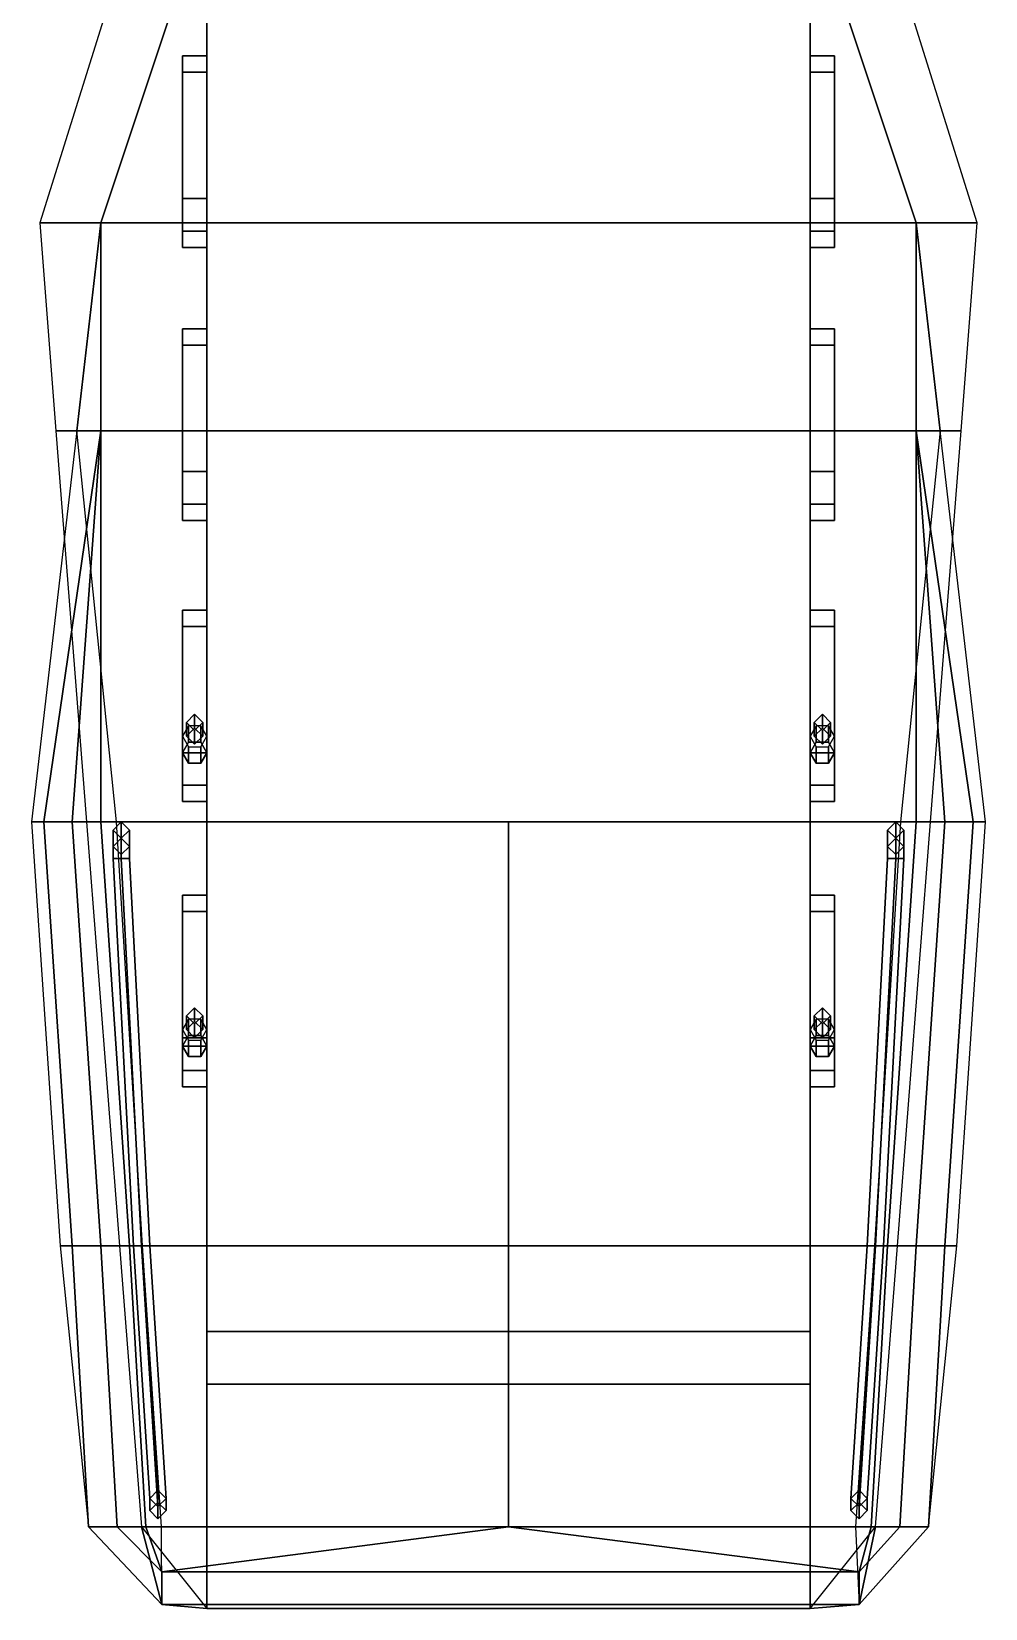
# Model space of a CAD drawing. Extents: x -1.17 to 1.17, y -3.06 to 2.9.
# Drawn here: x -1.17 to 1.17, y -3.06 to 0.81 of the extents above; entities that cross this region are included whole.
import ezdxf

# ---------------------------------------------------------------- set-up
doc = ezdxf.new("R2010")
doc.units = 0
doc.layers.get('0').update_dxf_attribs({"linetype": 'CONTINUOUS'})
doc.layers.add('TORSIONS', color=5, linetype='CONTINUOUS')

msp = doc.modelspace()

# ---------------------------------------------------------------- linework, layer by layer
for points in [[(-0.74, 2.39, 0.39), (-0.74, -2.38, 0.39), (-0.74, -2.51, 0.67), (-0.74, 2.76, 0.59)], [(-0.74, 2.76, 0.59), (-0.74, -2.51, 0.67), (0.74, -2.51, 0.67), (0.74, 2.76, 0.59)], [(-0.74, 1.65, 1.35), (-0.74, 2.76, 0.59), (-0.74, -2.51, 0.67), (-0.74, 0.34, 1.27)], [(-0.74, -2.51, 0.67), (-0.74, 2.76, 0.59), (0.74, 2.76, 0.59), (0.74, -2.51, 0.67)], [(0.74, -2.51, 0.67), (0.74, -2.38, 0.39), (0.74, 2.39, 0.39), (0.74, 2.76, 0.59)], [(0.74, -2.51, 0.67), (0.74, 2.76, 0.59), (0.74, 1.65, 1.35), (0.74, 0.34, 1.27)], [(0.74, 2.39, 0.39), (0.74, -2.38, 0.39), (-0.74, -2.38, 0.39), (-0.74, 2.39, 0.39)], [(-0.74, 1.65, 1.35), (-1.15, 0.34, 1.27), (-1, 0.34, 1.67), (-0.6, 1.54, 1.67)], [(1, 0.34, 1.67), (1.15, 0.34, 1.27), (0.74, 1.65, 1.35), (0.6, 1.54, 1.67)], [(-0.6, 1.54, 1.67), (-1, 0.34, 1.67), (1, 0.34, 1.67), (0.6, 1.54, 1.67)], [(-1.15, 0.34, 1.27), (-1.1102, -0.17, 1.2397), (-1.0589, -0.17, 1.44), (-1, 0.34, 1.67)], [(-1, 0.34, 1.67), (-1.0589, -0.17, 1.44), (-1, -0.17, 1.67), (-1, 0.34, 1.67)], [(-1, 0.34, 1.67), (-1, -0.17, 1.67), (1, -0.17, 1.67), (1, 0.34, 1.67)], [(-0.74, 0.34, 1.27), (-0.74, -2.51, 0.67), (-0.74, -2.97, 0.96), (-0.74, -2.86, 1.08)], [(0.74, -2.97, 0.96), (0.74, -2.51, 0.67), (0.74, 0.34, 1.27), (0.74, -2.86, 1.08)], [(1, 0.34, 1.67), (1.0589, -0.17, 1.44), (1.1102, -0.17, 1.2397), (1.15, 0.34, 1.27)], [(1, 0.34, 1.67), (1, -0.17, 1.67), (1.0589, -0.17, 1.44), (1, 0.34, 1.67)], [(-1.0589, -0.17, 1.44), (-1.17, -1.13, 1.38), (-1.14, -1.13, 1.52), (-1, -0.17, 1.67)], [(-1, -0.17, 1.67), (-1.14, -1.13, 1.52), (-1.07, -1.13, 1.59), (-1, -0.17, 1.67)], [(-1.1102, -0.17, 1.2397), (-1.0352, -1.13, 1.1827), (-0.9612, -1.13, 1.38), (-1.0589, -0.17, 1.44)], [(-1, -0.17, 1.67), (-1.07, -1.13, 1.59), (-1, -1.13, 1.67), (-1, -0.17, 1.67)], [(-1, -0.17, 1.67), (-1, -1.13, 1.67), (1, -1.13, 1.67), (1, -0.17, 1.67)], [(1.0589, -0.17, 1.44), (0.9612, -1.13, 1.38), (1.0352, -1.13, 1.1827), (1.1102, -0.17, 1.2397)], [(1, -0.17, 1.67), (1.14, -1.13, 1.52), (1.17, -1.13, 1.38), (1.0589, -0.17, 1.44)], [(1, -0.17, 1.67), (1.07, -1.13, 1.59), (1.14, -1.13, 1.52), (1, -0.17, 1.67)], [(1, -0.17, 1.67), (1, -1.13, 1.67), (1.07, -1.13, 1.59), (1, -0.17, 1.67)], [(-1.17, -1.13, 1.38), (-1.1, -2.17, 1.27), (-1.07, -2.17, 1.35), (-1.14, -1.13, 1.52)], [(-1.14, -1.13, 1.52), (-1.07, -2.17, 1.35), (-1, -2.17, 1.42), (-1.07, -1.13, 1.59)], [(-1.07, -1.13, 1.59), (-1, -2.17, 1.42), (-0.93, -2.17, 1.44), (-1, -1.13, 1.67)], [(-1.0352, -1.13, 1.1827), (-0.9539, -2.17, 1.121), (-0.898, -2.17, 1.27), (-0.9612, -1.13, 1.38)], [(-1, -1.13, 1.67), (-0.93, -2.17, 1.44), (0, -2.17, 1.56), (0, -1.13, 1.72)], [(-1, -1.13, 1.67), (0, -1.13, 1.72), (0, -1.13, 1.72), (1, -1.13, 1.67)], [(-0.95, -1.13, 1.66), (-0.97, -1.15, 1.66), (-0.97, -1.19, 1.74), (-0.95, -1.17, 1.76)], [(-0.97, -1.15, 1.66), (-0.95, -1.17, 1.66), (-0.95, -1.21, 1.72), (-0.97, -1.19, 1.74)], [(-0.93, -1.15, 1.66), (-0.95, -1.13, 1.66), (-0.95, -1.17, 1.76), (-0.93, -1.19, 1.74)], [(-0.95, -1.17, 1.66), (-0.93, -1.15, 1.66), (-0.93, -1.19, 1.74), (-0.95, -1.21, 1.72)], [(0, -1.13, 1.72), (0, -2.17, 1.56), (0.93, -2.17, 1.44), (1, -1.13, 1.67)], [(0.9613, -1.13, 1.3797), (0.898, -2.17, 1.27), (0.9539, -2.17, 1.121), (1.0352, -1.13, 1.1827)], [(1, -1.13, 1.67), (0.93, -2.17, 1.44), (1, -2.17, 1.42), (1.07, -1.13, 1.59)], [(0.95, -1.13, 1.66), (0.93, -1.15, 1.66), (0.93, -1.19, 1.74), (0.95, -1.17, 1.76)], [(0.93, -1.15, 1.66), (0.95, -1.17, 1.66), (0.95, -1.21, 1.72), (0.93, -1.19, 1.74)], [(0.97, -1.15, 1.66), (0.95, -1.13, 1.66), (0.95, -1.17, 1.76), (0.97, -1.19, 1.74)], [(0.95, -1.17, 1.66), (0.97, -1.15, 1.66), (0.97, -1.19, 1.74), (0.95, -1.21, 1.72)], [(1.07, -1.13, 1.59), (1, -2.17, 1.42), (1.07, -2.17, 1.35), (1.14, -1.13, 1.52)], [(1.14, -1.13, 1.52), (1.07, -2.17, 1.35), (1.1, -2.17, 1.27), (1.17, -1.13, 1.38)], [(-0.95, -1.17, 1.76), (-0.97, -1.19, 1.74), (-0.97, -1.22, 1.74), (-0.95, -1.22, 1.76)], [(-0.97, -1.19, 1.74), (-0.95, -1.21, 1.72), (-0.95, -1.22, 1.72), (-0.97, -1.22, 1.74)], [(-0.93, -1.19, 1.74), (-0.95, -1.17, 1.76), (-0.95, -1.22, 1.76), (-0.93, -1.22, 1.74)], [(-0.95, -1.21, 1.72), (-0.93, -1.19, 1.74), (-0.93, -1.22, 1.74), (-0.95, -1.22, 1.72)], [(0.95, -1.17, 1.76), (0.93, -1.19, 1.74), (0.93, -1.22, 1.74), (0.95, -1.22, 1.76)], [(0.93, -1.19, 1.74), (0.95, -1.21, 1.72), (0.95, -1.22, 1.72), (0.93, -1.22, 1.74)], [(0.97, -1.19, 1.74), (0.95, -1.17, 1.76), (0.95, -1.22, 1.76), (0.97, -1.22, 1.74)], [(0.95, -1.21, 1.72), (0.97, -1.19, 1.74), (0.97, -1.22, 1.74), (0.95, -1.22, 1.72)], [(-0.95, -1.22, 1.76), (-0.97, -1.22, 1.74), (-0.92, -2.17, 1.6), (-0.9, -2.17, 1.62)], [(-0.97, -1.22, 1.74), (-0.95, -1.22, 1.72), (-0.9, -2.17, 1.58), (-0.92, -2.17, 1.6)], [(-0.93, -1.22, 1.74), (-0.95, -1.22, 1.76), (-0.9, -2.17, 1.62), (-0.88, -2.17, 1.6)], [(-0.95, -1.22, 1.72), (-0.93, -1.22, 1.74), (-0.88, -2.17, 1.6), (-0.9, -2.17, 1.58)], [(0.95, -1.22, 1.76), (0.93, -1.22, 1.74), (0.88, -2.17, 1.6), (0.9, -2.17, 1.62)], [(0.93, -1.22, 1.74), (0.95, -1.22, 1.72), (0.9, -2.17, 1.58), (0.88, -2.17, 1.6)], [(0.97, -1.22, 1.74), (0.95, -1.22, 1.76), (0.9, -2.17, 1.62), (0.92, -2.17, 1.6)], [(0.95, -1.22, 1.72), (0.97, -1.22, 1.74), (0.92, -2.17, 1.6), (0.9, -2.17, 1.58)], [(-1.1, -2.17, 1.27), (-1.03, -2.86, 1.21), (-1.03, -2.86, 1.22), (-1.07, -2.17, 1.35)], [(-1.07, -2.17, 1.35), (-1.03, -2.86, 1.22), (-0.96, -2.86, 1.29), (-1, -2.17, 1.42)], [(-1, -2.17, 1.42), (-0.96, -2.86, 1.29), (-0.89, -2.86, 1.31), (-0.93, -2.17, 1.44)], [(-0.9539, -2.17, 1.121), (-0.9, -2.86, 1.08), (-0.8512, -2.86, 1.21), (-0.898, -2.17, 1.27)], [(-0.93, -2.17, 1.44), (-0.89, -2.86, 1.31), (0, -2.86, 1.37), (0, -2.17, 1.56)], [(-0.9, -2.17, 1.62), (-0.92, -2.17, 1.6), (-0.88, -2.79, 1.43), (-0.86, -2.81, 1.44)], [(-0.92, -2.17, 1.6), (-0.9, -2.17, 1.58), (-0.86, -2.77, 1.42), (-0.88, -2.79, 1.43)], [(-0.88, -2.17, 1.6), (-0.9, -2.17, 1.62), (-0.86, -2.81, 1.44), (-0.84, -2.79, 1.43)], [(-0.9, -2.17, 1.58), (-0.88, -2.17, 1.6), (-0.84, -2.79, 1.43), (-0.86, -2.77, 1.42)], [(0, -2.17, 1.56), (0, -2.86, 1.37), (0.89, -2.86, 1.31), (0.93, -2.17, 1.44)], [(0.9, -2.17, 1.62), (0.88, -2.17, 1.6), (0.84, -2.79, 1.43), (0.86, -2.81, 1.44)], [(0.88, -2.17, 1.6), (0.9, -2.17, 1.58), (0.86, -2.77, 1.42), (0.84, -2.79, 1.43)], [(0.898, -2.17, 1.27), (0.8512, -2.86, 1.21), (0.9, -2.86, 1.08), (0.9539, -2.17, 1.121)], [(0.92, -2.17, 1.6), (0.9, -2.17, 1.62), (0.86, -2.81, 1.44), (0.88, -2.79, 1.43)], [(0.9, -2.17, 1.58), (0.92, -2.17, 1.6), (0.88, -2.79, 1.43), (0.86, -2.77, 1.42)], [(0.93, -2.17, 1.44), (0.89, -2.86, 1.31), (0.96, -2.86, 1.29), (1, -2.17, 1.42)], [(1, -2.17, 1.42), (0.96, -2.86, 1.29), (1.03, -2.86, 1.22), (1.07, -2.17, 1.35)], [(1.07, -2.17, 1.35), (1.03, -2.86, 1.22), (1.03, -2.86, 1.21), (1.1, -2.17, 1.27)], [(-0.74, -2.51, 0.67), (-0.74, -2.38, 0.39), (0.74, -2.38, 0.39), (0.74, -2.51, 0.67)], [(-0.74, -2.97, 0.96), (-0.74, -2.51, 0.67), (0.74, -2.51, 0.67), (0.74, -2.97, 0.96)], [(-0.88, -2.79, 1.43), (-0.86, -2.77, 1.42), (-0.86, -2.8, 1.41), (-0.88, -2.82, 1.42)], [(-0.86, -2.77, 1.42), (-0.84, -2.79, 1.43), (-0.84, -2.82, 1.42), (-0.86, -2.8, 1.41)], [(0.84, -2.79, 1.43), (0.86, -2.77, 1.42), (0.86, -2.8, 1.41), (0.84, -2.82, 1.42)], [(0.86, -2.77, 1.42), (0.88, -2.79, 1.43), (0.88, -2.82, 1.42), (0.86, -2.8, 1.41)], [(-0.86, -2.81, 1.44), (-0.88, -2.79, 1.43), (-0.88, -2.82, 1.42), (-0.86, -2.84, 1.43)], [(-0.88, -2.82, 1.42), (-0.86, -2.8, 1.41), (-0.86, -2.8, 1.32), (-0.88, -2.82, 1.31)], [(-0.86, -2.84, 1.43), (-0.88, -2.82, 1.42), (-0.88, -2.82, 1.31), (-0.86, -2.84, 1.31)], [(-0.84, -2.79, 1.43), (-0.86, -2.81, 1.44), (-0.86, -2.84, 1.43), (-0.84, -2.82, 1.42)], [(-0.86, -2.8, 1.41), (-0.84, -2.82, 1.42), (-0.84, -2.82, 1.31), (-0.86, -2.8, 1.32)], [(-0.84, -2.82, 1.42), (-0.86, -2.84, 1.43), (-0.86, -2.84, 1.31), (-0.84, -2.82, 1.31)], [(0.86, -2.81, 1.44), (0.84, -2.79, 1.43), (0.84, -2.82, 1.42), (0.86, -2.84, 1.43)], [(0.84, -2.82, 1.42), (0.86, -2.8, 1.41), (0.86, -2.8, 1.32), (0.84, -2.82, 1.31)], [(0.86, -2.84, 1.43), (0.84, -2.82, 1.42), (0.84, -2.82, 1.31), (0.86, -2.84, 1.31)], [(0.88, -2.79, 1.43), (0.86, -2.81, 1.44), (0.86, -2.84, 1.43), (0.88, -2.82, 1.42)], [(0.86, -2.8, 1.41), (0.88, -2.82, 1.42), (0.88, -2.82, 1.31), (0.86, -2.8, 1.32)], [(0.88, -2.82, 1.42), (0.86, -2.84, 1.43), (0.86, -2.84, 1.31), (0.88, -2.82, 1.31)], [(-0.96, -2.86, 1.29), (-1.03, -2.86, 1.22), (-0.85, -3.05, 1.19), (-0.85, -2.97, 1.31)], [(-1.03, -2.86, 1.22), (-1.03, -2.86, 1.21), (-0.85, -3.05, 1.19)], [(-0.89, -2.86, 1.31), (-0.96, -2.86, 1.29), (-0.85, -2.97, 1.31), (-0.89, -2.86, 1.31)], [(-0.9, -2.86, 1.08), (-0.85, -3.05, 1.19), (-0.85, -3.05, 1.19), (-0.8512, -2.86, 1.21)], [(-0.9, -2.86, 1.08), (-0.74, -3.06, 1.08), (-0.74, -3.06, 1.08), (-0.85, -3.05, 1.19)], [(0, -2.86, 1.37), (-0.89, -2.86, 1.31), (-0.85, -2.97, 1.31), (0, -2.86, 1.37)], [(0, -2.86, 1.37), (-0.85, -2.97, 1.31), (0.86, -2.97, 1.31), (0, -2.86, 1.37)], [(-0.74, -2.86, 1.08), (-0.74, -2.97, 0.96), (-0.74, -2.97, 0.99), (-0.74, -2.86, 1.08)], [(-0.74, -2.86, 1.08), (-0.74, -2.97, 0.99), (-0.74, -3.06, 0.99), (-0.74, -3.06, 1.08)], [(0.89, -2.86, 1.31), (0, -2.86, 1.37), (0.86, -2.97, 1.31), (0.89, -2.86, 1.31)], [(0.74, -2.97, 0.99), (0.74, -2.97, 0.96), (0.74, -2.86, 1.08)], [(0.74, -3.06, 0.99), (0.74, -2.97, 0.99), (0.74, -2.86, 1.08), (0.74, -3.06, 1.08)], [(0.9, -2.86, 1.08), (0.86, -3.05, 1.19), (0.86, -3.05, 1.19), (0.74, -3.06, 1.08)], [(0.8512, -2.86, 1.21), (0.86, -3.05, 1.19), (0.86, -3.05, 1.19), (0.9, -2.86, 1.08)], [(0.96, -2.86, 1.29), (0.89, -2.86, 1.31), (0.86, -2.97, 1.31), (0.96, -2.86, 1.29)], [(0.86, -2.97, 1.31), (0.86, -3.05, 1.19), (1.03, -2.86, 1.22), (0.96, -2.86, 1.29)], [(0.86, -3.05, 1.19), (0.86, -3.05, 1.19), (1.03, -2.86, 1.21), (1.03, -2.86, 1.22)], [(-0.85, -2.97, 1.31), (-0.85, -3.05, 1.19), (0.86, -3.05, 1.19), (0.86, -2.97, 1.31)], [(-0.74, -2.97, 0.99), (-0.74, -2.97, 0.96), (0.74, -2.97, 0.96), (0.74, -2.97, 0.99)], [(-0.74, -3.06, 0.99), (-0.74, -2.97, 0.99), (0.74, -2.97, 0.99), (0.74, -3.06, 0.99)], [(-0.85, -3.05, 1.19), (-0.74, -3.06, 1.08), (0.74, -3.06, 1.08), (0.86, -3.05, 1.19)], [(-0.74, -3.06, 1.08), (-0.74, -3.06, 0.99), (0.74, -3.06, 0.99), (0.74, -3.06, 1.08)]]:
    msp.add_3dface(points)
at = {"layer": 'TORSIONS'}
for points in [[(-0.74, 0.75, 0.46), (-0.74, 0.75, 0.41), (-0.8, 0.75, 0.41), (-0.8, 0.75, 0.46)], [(-0.8, 0.75, 0.41), (-0.8, 0.71, 0.39), (-0.8, 0.71, 0.48), (-0.8, 0.75, 0.46)], [(-0.74, 0.75, 0.41), (-0.74, 0.71, 0.39), (-0.8, 0.71, 0.39), (-0.8, 0.75, 0.41)], [(-0.8, 0.75, 0.46), (-0.8, 0.71, 0.48), (-0.74, 0.71, 0.48), (-0.74, 0.75, 0.46)], [(0.8, 0.75, 0.46), (0.8, 0.75, 0.41), (0.74, 0.75, 0.41), (0.74, 0.75, 0.46)], [(0.8, 0.75, 0.41), (0.8, 0.71, 0.39), (0.74, 0.71, 0.39), (0.74, 0.75, 0.41)], [(0.74, 0.75, 0.46), (0.74, 0.71, 0.48), (0.8, 0.71, 0.48), (0.8, 0.75, 0.46)], [(0.8, 0.71, 0.48), (0.8, 0.71, 0.39), (0.8, 0.75, 0.41), (0.8, 0.75, 0.46)], [(-0.8, 0.71, 0.48), (-0.8, 0.32, 0.42), (-0.74, 0.32, 0.42), (-0.74, 0.71, 0.48)], [(-0.8, 0.71, 0.39), (-0.8, 0.4, 0.28), (-0.8, 0.32, 0.42), (-0.8, 0.71, 0.48)], [(-0.74, 0.71, 0.39), (-0.74, 0.4, 0.28), (-0.8, 0.4, 0.28), (-0.8, 0.71, 0.39)], [(-0.74, 0.71, 0.39), (-0.74, 0.3029, 0.39), (-0.74, 0.28, 0.35)], [(-0.74, 0.71, 0.39), (-0.74, 0.28, 0.35), (-0.74, 0.32, 0.28), (-0.74, 0.4, 0.28)], [(0.74, 0.71, 0.48), (0.74, 0.32, 0.42), (0.8, 0.32, 0.42), (0.8, 0.71, 0.48)], [(0.74, 0.28, 0.35), (0.74, 0.28, 0.35), (0.74, 0.3029, 0.39), (0.74, 0.71, 0.39)], [(0.74, 0.4, 0.28), (0.74, 0.32, 0.28), (0.74, 0.28, 0.35), (0.74, 0.71, 0.39)], [(0.8, 0.71, 0.39), (0.8, 0.4, 0.28), (0.74, 0.4, 0.28), (0.74, 0.71, 0.39)], [(0.8, 0.32, 0.42), (0.8, 0.4, 0.28), (0.8, 0.71, 0.39), (0.8, 0.71, 0.48)], [(-0.74, 0.4, 0.28), (-0.74, 0.32, 0.28), (-0.8, 0.32, 0.28), (-0.8, 0.4, 0.28)], [(-0.8, 0.4, 0.28), (-0.8, 0.32, 0.28), (-0.8, 0.28, 0.35), (-0.8, 0.32, 0.42)], [(0.8, 0.4, 0.28), (0.8, 0.32, 0.28), (0.74, 0.32, 0.28), (0.74, 0.4, 0.28)], [(0.8, 0.28, 0.35), (0.8, 0.32, 0.28), (0.8, 0.4, 0.28), (0.8, 0.32, 0.42)], [(-0.8, 0.32, 0.42), (-0.8, 0.28, 0.35), (-0.74, 0.28, 0.35), (-0.74, 0.32, 0.42)], [(-0.8, 0.28, 0.35), (-0.8, 0.32, 0.28), (-0.74, 0.32, 0.28), (-0.74, 0.28, 0.35)], [(0.74, 0.32, 0.42), (0.74, 0.28, 0.35), (0.8, 0.28, 0.35), (0.8, 0.32, 0.42)], [(0.74, 0.28, 0.35), (0.74, 0.32, 0.28), (0.8, 0.32, 0.28), (0.8, 0.28, 0.35)], [(-0.74, 0.08, 0.46), (-0.74, 0.08, 0.41), (-0.8, 0.08, 0.41), (-0.8, 0.08, 0.46)], [(-0.8, 0.08, 0.41), (-0.8, 0.04, 0.39), (-0.8, 0.04, 0.48), (-0.8, 0.08, 0.46)], [(-0.74, 0.08, 0.41), (-0.74, 0.04, 0.39), (-0.8, 0.04, 0.39), (-0.8, 0.08, 0.41)], [(-0.8, 0.08, 0.46), (-0.8, 0.04, 0.48), (-0.74, 0.04, 0.48), (-0.74, 0.08, 0.46)], [(0.8, 0.08, 0.46), (0.8, 0.08, 0.41), (0.74, 0.08, 0.41), (0.74, 0.08, 0.46)], [(0.8, 0.08, 0.41), (0.8, 0.04, 0.39), (0.74, 0.04, 0.39), (0.74, 0.08, 0.41)], [(0.74, 0.08, 0.46), (0.74, 0.04, 0.48), (0.8, 0.04, 0.48), (0.8, 0.08, 0.46)], [(0.8, 0.04, 0.48), (0.8, 0.04, 0.39), (0.8, 0.08, 0.41), (0.8, 0.08, 0.46)], [(-0.8, 0.04, 0.48), (-0.8, -0.35, 0.42), (-0.74, -0.35, 0.42), (-0.74, 0.04, 0.48)], [(-0.8, 0.04, 0.39), (-0.8, -0.27, 0.28), (-0.8, -0.35, 0.42), (-0.8, 0.04, 0.48)], [(-0.74, 0.04, 0.39), (-0.74, -0.27, 0.28), (-0.8, -0.27, 0.28), (-0.8, 0.04, 0.39)], [(-0.74, 0.04, 0.39), (-0.74, -0.3671, 0.39), (-0.74, -0.39, 0.35)], [(-0.74, 0.04, 0.39), (-0.74, -0.39, 0.35), (-0.74, -0.35, 0.28), (-0.74, -0.27, 0.28)], [(0.74, 0.04, 0.48), (0.74, -0.35, 0.42), (0.8, -0.35, 0.42), (0.8, 0.04, 0.48)], [(0.74, -0.39, 0.35), (0.74, -0.39, 0.35), (0.74, -0.3671, 0.39), (0.74, 0.04, 0.39)], [(0.74, -0.27, 0.28), (0.74, -0.35, 0.28), (0.74, -0.39, 0.35), (0.74, 0.04, 0.39)], [(0.8, 0.04, 0.39), (0.8, -0.27, 0.28), (0.74, -0.27, 0.28), (0.74, 0.04, 0.39)], [(0.8, -0.35, 0.42), (0.8, -0.27, 0.28), (0.8, 0.04, 0.39), (0.8, 0.04, 0.48)], [(-0.74, -0.27, 0.28), (-0.74, -0.35, 0.28), (-0.8, -0.35, 0.28), (-0.8, -0.27, 0.28)], [(-0.8, -0.27, 0.28), (-0.8, -0.35, 0.28), (-0.8, -0.39, 0.35), (-0.8, -0.35, 0.42)], [(0.8, -0.27, 0.28), (0.8, -0.35, 0.28), (0.74, -0.35, 0.28), (0.74, -0.27, 0.28)], [(0.8, -0.39, 0.35), (0.8, -0.35, 0.28), (0.8, -0.27, 0.28), (0.8, -0.35, 0.42)], [(-0.8, -0.35, 0.42), (-0.8, -0.39, 0.35), (-0.74, -0.39, 0.35), (-0.74, -0.35, 0.42)], [(-0.8, -0.39, 0.35), (-0.8, -0.35, 0.28), (-0.74, -0.35, 0.28), (-0.74, -0.39, 0.35)], [(0.74, -0.35, 0.42), (0.74, -0.39, 0.35), (0.8, -0.39, 0.35), (0.8, -0.35, 0.42)], [(0.74, -0.39, 0.35), (0.74, -0.35, 0.28), (0.8, -0.35, 0.28), (0.8, -0.39, 0.35)], [(-0.74, -0.61, 0.46), (-0.74, -0.61, 0.41), (-0.8, -0.61, 0.41), (-0.8, -0.61, 0.46)], [(-0.8, -0.61, 0.41), (-0.8, -0.65, 0.39), (-0.8, -0.65, 0.48), (-0.8, -0.61, 0.46)], [(-0.74, -0.61, 0.41), (-0.74, -0.65, 0.39), (-0.8, -0.65, 0.39), (-0.8, -0.61, 0.41)], [(-0.8, -0.61, 0.46), (-0.8, -0.65, 0.48), (-0.74, -0.65, 0.48), (-0.74, -0.61, 0.46)], [(0.8, -0.61, 0.46), (0.8, -0.61, 0.41), (0.74, -0.61, 0.41), (0.74, -0.61, 0.46)], [(0.8, -0.61, 0.41), (0.8, -0.65, 0.39), (0.74, -0.65, 0.39), (0.74, -0.61, 0.41)], [(0.74, -0.61, 0.46), (0.74, -0.65, 0.48), (0.8, -0.65, 0.48), (0.8, -0.61, 0.46)], [(0.8, -0.65, 0.48), (0.8, -0.65, 0.39), (0.8, -0.61, 0.41), (0.8, -0.61, 0.46)], [(-0.8, -0.65, 0.48), (-0.8, -1.04, 0.42), (-0.74, -1.04, 0.42), (-0.74, -0.65, 0.48)], [(-0.8, -0.65, 0.39), (-0.8, -0.96, 0.28), (-0.8, -1.04, 0.42), (-0.8, -0.65, 0.48)], [(-0.74, -0.65, 0.39), (-0.74, -0.96, 0.28), (-0.8, -0.96, 0.28), (-0.8, -0.65, 0.39)], [(-0.74, -0.65, 0.39), (-0.74, -1.0571, 0.39), (-0.74, -1.08, 0.35)], [(-0.74, -0.65, 0.39), (-0.74, -1.08, 0.35), (-0.74, -1.04, 0.28), (-0.74, -0.96, 0.28)], [(0.74, -0.65, 0.48), (0.74, -1.04, 0.42), (0.8, -1.04, 0.42), (0.8, -0.65, 0.48)], [(0.74, -1.08, 0.35), (0.74, -1.08, 0.35), (0.74, -1.0571, 0.39), (0.74, -0.65, 0.39)], [(0.74, -0.96, 0.28), (0.74, -1.04, 0.28), (0.74, -1.08, 0.35), (0.74, -0.65, 0.39)], [(0.8, -0.65, 0.39), (0.8, -0.96, 0.28), (0.74, -0.96, 0.28), (0.74, -0.65, 0.39)], [(0.8, -1.04, 0.42), (0.8, -0.96, 0.28), (0.8, -0.65, 0.39), (0.8, -0.65, 0.48)], [(-0.77, -0.8658, 0.4075), (-0.79, -0.8856, 0.4049), (-0.79, -0.9195, 0.6627), (-0.77, -0.8997, 0.6653)], [(-0.79, -0.8856, 0.4049), (-0.77, -0.9054, 0.4023), (-0.77, -0.9394, 0.66), (-0.79, -0.9195, 0.6627)], [(-0.75, -0.8856, 0.4049), (-0.77, -0.8658, 0.4075), (-0.77, -0.8997, 0.6653), (-0.75, -0.9195, 0.6627)], [(-0.77, -0.9054, 0.4023), (-0.75, -0.8856, 0.4049), (-0.75, -0.9195, 0.6627), (-0.77, -0.9394, 0.66)], [(0.77, -0.8658, 0.4075), (0.75, -0.8856, 0.4049), (0.75, -0.9195, 0.6627), (0.77, -0.8997, 0.6653)], [(0.75, -0.8856, 0.4049), (0.77, -0.9054, 0.4023), (0.77, -0.9394, 0.66), (0.75, -0.9195, 0.6627)], [(0.79, -0.8856, 0.4049), (0.77, -0.8658, 0.4075), (0.77, -0.8997, 0.6653), (0.79, -0.9195, 0.6627)], [(0.77, -0.9054, 0.4023), (0.79, -0.8856, 0.4049), (0.79, -0.9195, 0.6627), (0.77, -0.9394, 0.66)], [(-0.785, -0.8938, 0.666), (-0.8, -0.9195, 0.6627), (-0.8, -0.96, 0.97), (-0.785, -0.9342, 0.9734)], [(-0.8, -0.9195, 0.6627), (-0.785, -0.9453, 0.6593), (-0.785, -0.9858, 0.9666), (-0.8, -0.96, 0.97)], [(-0.755, -0.8938, 0.666), (-0.785, -0.8938, 0.666), (-0.785, -0.9342, 0.9734), (-0.755, -0.9342, 0.9734)], [(-0.74, -0.9195, 0.6627), (-0.755, -0.8938, 0.666), (-0.755, -0.9342, 0.9734), (-0.74, -0.96, 0.97)], [(-0.755, -0.9453, 0.6593), (-0.74, -0.9195, 0.6627), (-0.74, -0.96, 0.97), (-0.755, -0.9858, 0.9666)], [(0.755, -0.8938, 0.666), (0.74, -0.9195, 0.6627), (0.74, -0.96, 0.97), (0.755, -0.9342, 0.9734)], [(0.74, -0.9195, 0.6627), (0.755, -0.9453, 0.6593), (0.755, -0.9858, 0.9666), (0.74, -0.96, 0.97)], [(0.785, -0.8938, 0.666), (0.755, -0.8938, 0.666), (0.755, -0.9342, 0.9734), (0.785, -0.9342, 0.9734)], [(0.8, -0.9195, 0.6627), (0.785, -0.8938, 0.666), (0.785, -0.9342, 0.9734), (0.8, -0.96, 0.97)], [(0.785, -0.9453, 0.6593), (0.8, -0.9195, 0.6627), (0.8, -0.96, 0.97), (0.785, -0.9858, 0.9666)], [(-0.755, -0.9342, 0.9734), (-0.785, -0.9342, 0.9734), (-0.8, -0.96, 0.97), (-0.74, -0.96, 0.97)], [(-0.74, -0.96, 0.28), (-0.74, -1.04, 0.28), (-0.8, -1.04, 0.28), (-0.8, -0.96, 0.28)], [(-0.8, -0.96, 0.28), (-0.8, -1.04, 0.28), (-0.8, -1.08, 0.35), (-0.8, -1.04, 0.42)], [(-0.74, -0.96, 0.97), (-0.8, -0.96, 0.97), (-0.785, -0.9858, 0.9666), (-0.755, -0.9858, 0.9666)], [(-0.785, -0.9453, 0.6593), (-0.755, -0.9453, 0.6593), (-0.755, -0.9858, 0.9666), (-0.785, -0.9858, 0.9666)], [(0.785, -0.9342, 0.9734), (0.755, -0.9342, 0.9734), (0.74, -0.96, 0.97), (0.8, -0.96, 0.97)], [(0.8, -0.96, 0.28), (0.8, -1.04, 0.28), (0.74, -1.04, 0.28), (0.74, -0.96, 0.28)], [(0.8, -0.96, 0.97), (0.74, -0.96, 0.97), (0.755, -0.9858, 0.9666), (0.785, -0.9858, 0.9666)], [(0.755, -0.9453, 0.6593), (0.785, -0.9453, 0.6593), (0.785, -0.9858, 0.9666), (0.755, -0.9858, 0.9666)], [(0.8, -1.08, 0.35), (0.8, -1.04, 0.28), (0.8, -0.96, 0.28), (0.8, -1.04, 0.42)], [(-0.8, -1.04, 0.42), (-0.8, -1.08, 0.35), (-0.74, -1.08, 0.35), (-0.74, -1.04, 0.42)], [(-0.8, -1.08, 0.35), (-0.8, -1.04, 0.28), (-0.74, -1.04, 0.28), (-0.74, -1.08, 0.35)], [(0.74, -1.04, 0.42), (0.74, -1.08, 0.35), (0.8, -1.08, 0.35), (0.8, -1.04, 0.42)], [(0.74, -1.08, 0.35), (0.74, -1.04, 0.28), (0.8, -1.04, 0.28), (0.8, -1.08, 0.35)], [(-0.8, -1.31, 0.41), (-0.8, -1.35, 0.39), (-0.8, -1.35, 0.48), (-0.8, -1.31, 0.46)], [(-0.8, -1.31, 0.46), (-0.8, -1.35, 0.48), (-0.74, -1.35, 0.48), (-0.74, -1.31, 0.46)], [(-0.74, -1.31, 0.41), (-0.74, -1.35, 0.39), (-0.8, -1.35, 0.39), (-0.8, -1.31, 0.41)], [(-0.74, -1.31, 0.46), (-0.74, -1.31, 0.41), (-0.8, -1.31, 0.41), (-0.8, -1.31, 0.46)], [(0.74, -1.31, 0.46), (0.74, -1.35, 0.48), (0.8, -1.35, 0.48), (0.8, -1.31, 0.46)], [(0.8, -1.31, 0.41), (0.8, -1.35, 0.39), (0.74, -1.35, 0.39), (0.74, -1.31, 0.41)], [(0.8, -1.31, 0.46), (0.8, -1.31, 0.41), (0.74, -1.31, 0.41), (0.74, -1.31, 0.46)], [(0.8, -1.35, 0.48), (0.8, -1.35, 0.39), (0.8, -1.31, 0.41), (0.8, -1.31, 0.46)], [(-0.74, -1.35, 0.39), (-0.74, -1.66, 0.28), (-0.8, -1.66, 0.28), (-0.8, -1.35, 0.39)], [(-0.8, -1.35, 0.39), (-0.8, -1.66, 0.28), (-0.8, -1.74, 0.42), (-0.8, -1.35, 0.48)], [(-0.8, -1.35, 0.48), (-0.8, -1.74, 0.42), (-0.74, -1.74, 0.42), (-0.74, -1.35, 0.48)], [(-0.74, -1.35, 0.39), (-0.74, -1.78, 0.35), (-0.74, -1.74, 0.28), (-0.74, -1.66, 0.28)], [(-0.74, -1.35, 0.39), (-0.74, -1.7571, 0.39), (-0.74, -1.78, 0.35)], [(0.8, -1.35, 0.39), (0.8, -1.66, 0.28), (0.74, -1.66, 0.28), (0.74, -1.35, 0.39)], [(0.74, -1.35, 0.48), (0.74, -1.74, 0.42), (0.8, -1.74, 0.42), (0.8, -1.35, 0.48)], [(0.74, -1.66, 0.28), (0.74, -1.74, 0.28), (0.74, -1.78, 0.35), (0.74, -1.35, 0.39)], [(0.74, -1.78, 0.35), (0.74, -1.78, 0.35), (0.74, -1.7571, 0.39), (0.74, -1.35, 0.39)], [(0.8, -1.74, 0.42), (0.8, -1.66, 0.28), (0.8, -1.35, 0.39), (0.8, -1.35, 0.48)], [(-0.77, -1.5858, 0.4075), (-0.79, -1.6056, 0.4049), (-0.79, -1.6395, 0.6627), (-0.77, -1.6197, 0.6653)], [(-0.75, -1.6056, 0.4049), (-0.77, -1.5858, 0.4075), (-0.77, -1.6197, 0.6653), (-0.75, -1.6395, 0.6627)], [(0.77, -1.5858, 0.4075), (0.75, -1.6056, 0.4049), (0.75, -1.6395, 0.6627), (0.77, -1.6197, 0.6653)], [(0.79, -1.6056, 0.4049), (0.77, -1.5858, 0.4075), (0.77, -1.6197, 0.6653), (0.79, -1.6395, 0.6627)], [(-0.785, -1.6138, 0.666), (-0.8, -1.6395, 0.6627), (-0.8, -1.68, 0.97), (-0.785, -1.6542, 0.9734)], [(-0.79, -1.6056, 0.4049), (-0.77, -1.6254, 0.4023), (-0.77, -1.6594, 0.66), (-0.79, -1.6395, 0.6627)], [(-0.755, -1.6138, 0.666), (-0.785, -1.6138, 0.666), (-0.785, -1.6542, 0.9734), (-0.755, -1.6542, 0.9734)], [(-0.77, -1.6254, 0.4023), (-0.75, -1.6056, 0.4049), (-0.75, -1.6395, 0.6627), (-0.77, -1.6594, 0.66)], [(-0.74, -1.6395, 0.6627), (-0.755, -1.6138, 0.666), (-0.755, -1.6542, 0.9734), (-0.74, -1.68, 0.97)], [(0.755, -1.6138, 0.666), (0.74, -1.6395, 0.6627), (0.74, -1.68, 0.97), (0.755, -1.6542, 0.9734)], [(0.75, -1.6056, 0.4049), (0.77, -1.6254, 0.4023), (0.77, -1.6594, 0.66), (0.75, -1.6395, 0.6627)], [(0.785, -1.6138, 0.666), (0.755, -1.6138, 0.666), (0.755, -1.6542, 0.9734), (0.785, -1.6542, 0.9734)], [(0.77, -1.6254, 0.4023), (0.79, -1.6056, 0.4049), (0.79, -1.6395, 0.6627), (0.77, -1.6594, 0.66)], [(0.8, -1.6395, 0.6627), (0.785, -1.6138, 0.666), (0.785, -1.6542, 0.9734), (0.8, -1.68, 0.97)], [(-0.8, -1.6395, 0.6627), (-0.785, -1.6653, 0.6593), (-0.785, -1.7058, 0.9666), (-0.8, -1.68, 0.97)], [(-0.755, -1.6542, 0.9734), (-0.785, -1.6542, 0.9734), (-0.8, -1.68, 0.97), (-0.74, -1.68, 0.97)], [(-0.8, -1.66, 0.28), (-0.8, -1.74, 0.28), (-0.8, -1.78, 0.35), (-0.8, -1.74, 0.42)], [(-0.74, -1.66, 0.28), (-0.74, -1.74, 0.28), (-0.8, -1.74, 0.28), (-0.8, -1.66, 0.28)], [(-0.755, -1.6653, 0.6593), (-0.74, -1.6395, 0.6627), (-0.74, -1.68, 0.97), (-0.755, -1.7058, 0.9666)], [(0.74, -1.6395, 0.6627), (0.755, -1.6653, 0.6593), (0.755, -1.7058, 0.9666), (0.74, -1.68, 0.97)], [(0.785, -1.6542, 0.9734), (0.755, -1.6542, 0.9734), (0.74, -1.68, 0.97), (0.8, -1.68, 0.97)], [(0.8, -1.66, 0.28), (0.8, -1.74, 0.28), (0.74, -1.74, 0.28), (0.74, -1.66, 0.28)], [(0.785, -1.6653, 0.6593), (0.8, -1.6395, 0.6627), (0.8, -1.68, 0.97), (0.785, -1.7058, 0.9666)], [(0.8, -1.78, 0.35), (0.8, -1.74, 0.28), (0.8, -1.66, 0.28), (0.8, -1.74, 0.42)], [(-0.74, -1.68, 0.97), (-0.8, -1.68, 0.97), (-0.785, -1.7058, 0.9666), (-0.755, -1.7058, 0.9666)], [(-0.785, -1.6653, 0.6593), (-0.755, -1.6653, 0.6593), (-0.755, -1.7058, 0.9666), (-0.785, -1.7058, 0.9666)], [(0.8, -1.68, 0.97), (0.74, -1.68, 0.97), (0.755, -1.7058, 0.9666), (0.785, -1.7058, 0.9666)], [(0.755, -1.6653, 0.6593), (0.785, -1.6653, 0.6593), (0.785, -1.7058, 0.9666), (0.755, -1.7058, 0.9666)], [(-0.8, -1.78, 0.35), (-0.8, -1.74, 0.28), (-0.74, -1.74, 0.28), (-0.74, -1.78, 0.35)], [(-0.8, -1.74, 0.42), (-0.8, -1.78, 0.35), (-0.74, -1.78, 0.35), (-0.74, -1.74, 0.42)], [(0.74, -1.74, 0.42), (0.74, -1.78, 0.35), (0.8, -1.78, 0.35), (0.8, -1.74, 0.42)], [(0.74, -1.78, 0.35), (0.74, -1.74, 0.28), (0.8, -1.74, 0.28), (0.8, -1.78, 0.35)]]:
    msp.add_3dface(points, dxfattribs=at)

doc.saveas('drawing.dxf')
